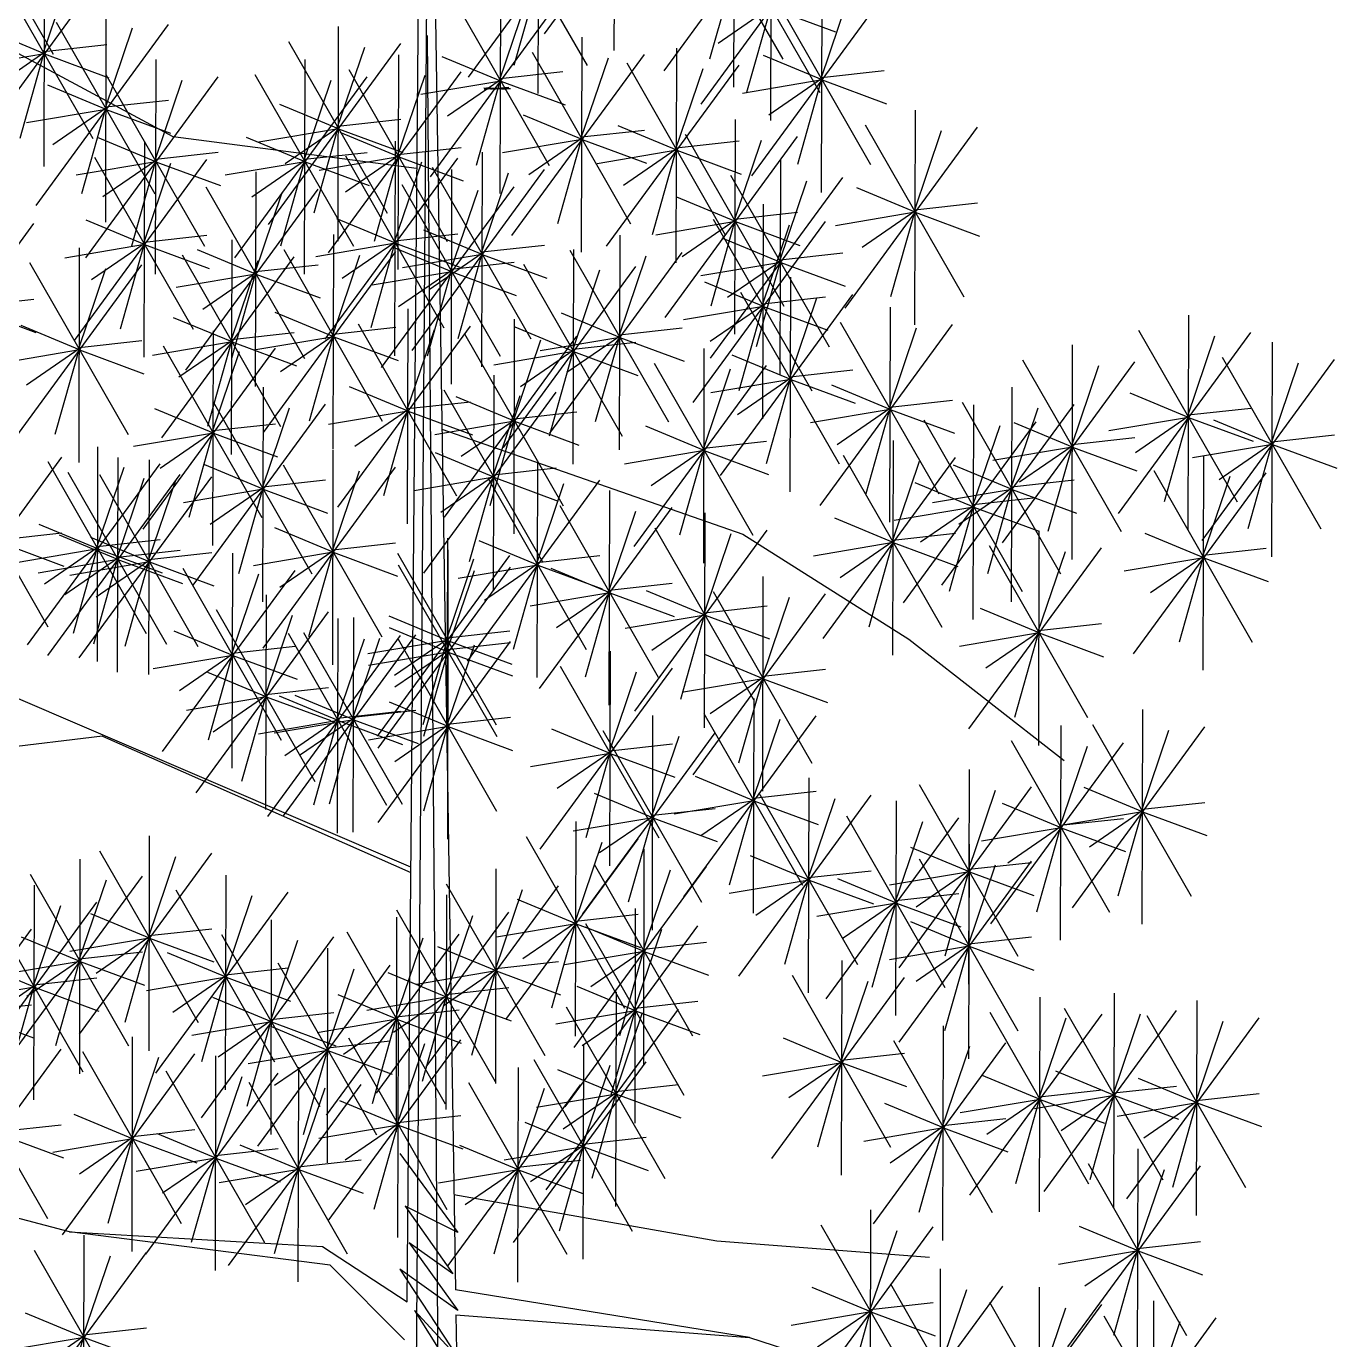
# Model space of a CAD drawing. Header units: millimetres. Extents: x 2478 to 18835, y -4183 to 1193.
# Drawn here: x 2671.3 to 2974.1, y 505.9 to 809.5 of the extents above; entities that cross this region are included whole.
import ezdxf

# ---------------------------------------------------------------- set-up
doc = ezdxf.new("R2010")
doc.units = ezdxf.units.MM
doc.layers.add('01', color=1, linetype='Continuous')

# ---------------------------------------------------------------- blocks, each defined once
blk = doc.blocks.new('Árvore22')
for p, q in [((0.1976, 10.7182), (0.1962, 10.2219)), ((0.036, 10.2602), (0.342, 10.6785)), ((0.4738, 10.633), (0.4724, 10.1366)), ((-1.3268, 10.6101), (-1.0991, 10.213)), ((0.0216, 10.6184), (0.0203, 10.1221)), ((0.3587, 10.5985), (0.5864, 10.2015)), ((-0.14, 10.1604), (0.166, 10.5787)), ((-0.0935, 10.584), (0.1342, 10.1869)), ((0.3122, 10.175), (0.6182, 10.5932)), ((0.5593, 10.5559), (0.558, 10.0596)), ((0.3977, 10.0979), (0.7038, 10.5162)), ((0.4443, 10.5215), (0.6719, 10.1244)), ((-1.12, 10.45), (-1.1213, 9.9537)), ((-1.2351, 10.4156), (-1.0074, 10.0185)), ((-1.2816, 9.992), (-0.9756, 10.4103)), ((-1.1222, 10.215), (-1.0588, 10.4024)), ((-0.066, 10.3873), (-0.0673, 9.891)), ((0.021, 10.3844), (-0.0347, 10.1869)), ((0.4731, 10.399), (0.4175, 10.2015)), ((0.6767, 10.3899), (0.6754, 9.8936)), ((-0.181, 10.3529), (0.0466, 9.9558)), ((0.5616, 10.3555), (0.7893, 9.9584)), ((-0.9774, 10.3216), (-0.9788, 9.8253)), ((-0.2275, 9.9294), (0.0785, 10.3476)), ((-0.0681, 10.1523), (-0.0048, 10.3397)), ((0.5587, 10.3219), (0.4369, 10.2382)), ((0.5587, 10.3219), (0.503, 10.1244)), ((0.5151, 9.9319), (0.8211, 10.3502)), ((0.6745, 10.1549), (0.7379, 10.3423)), ((0.56, 10.3197), (0.7086, 10.2647)), ((-1.1194, 10.2138), (-1.2547, 10.27)), ((-1.139, 9.8636), (-0.833, 10.2819)), ((-1.0925, 10.2872), (-0.8648, 9.8901)), ((-0.9796, 10.0865), (-0.9162, 10.2739)), ((-0.4407, 10.2772), (-0.442, 9.7809)), ((-0.8222, 10.0223), (-1.223, 10.2369)), ((-1.1206, 10.2196), (-0.9756, 10.2356)), ((-0.6022, 9.8192), (-0.2962, 10.2375)), ((-0.5557, 10.2428), (-0.328, 9.8457)), ((0.1223, 10.2523), (0.1209, 9.7559)), ((-1.1194, 10.2138), (-1.3036, 10.1826)), ((-1.1206, 10.216), (-1.2424, 10.1323)), ((-1.1206, 10.216), (-1.1763, 10.0185)), ((-1.1194, 10.2138), (-0.9707, 10.1588)), ((-0.8624, 10.2008), (-0.8637, 9.7045)), ((-0.5182, 10.2007), (-0.5195, 9.7044)), ((-0.4428, 10.0421), (-0.3795, 10.2295)), ((-0.3014, 10.212), (-0.3027, 9.7157)), ((-0.0653, 10.1511), (-0.2006, 10.2073)), ((-0.0393, 9.7943), (0.2667, 10.2125)), ((0.0072, 10.2178), (0.2349, 9.8207)), ((0.1201, 10.0172), (0.1835, 10.2046)), ((0.341, 10.2274), (0.3396, 9.7311)), ((0.6773, 10.1537), (0.5421, 10.2099)), ((-0.4629, 9.754), (-0.1569, 10.1723)), ((-0.4164, 10.1776), (-0.1888, 9.7805)), ((-0.0666, 10.1569), (0.0785, 10.1729)), ((0.1794, 9.7695), (0.4854, 10.1877)), ((0.2259, 10.193), (0.4536, 9.7959)), ((0.3388, 9.9924), (0.4022, 10.1798)), ((0.6761, 10.1595), (0.8211, 10.1755)), ((-0.9768, 10.0854), (-1.1121, 10.1416)), ((-1.024, 9.7428), (-0.718, 10.1611)), ((-0.9775, 10.1664), (-0.7498, 9.7693)), ((-0.8646, 9.9657), (-0.8012, 10.1531)), ((-0.6798, 9.7427), (-0.3738, 10.161)), ((-0.6332, 10.1662), (-0.4056, 9.7692)), ((-0.5204, 9.9656), (-0.457, 10.153)), ((-0.3035, 9.9769), (-0.2402, 10.1643)), ((-0.0653, 10.1511), (-0.2496, 10.12)), ((-0.0666, 10.1533), (-0.1884, 10.0697)), ((-0.0666, 10.1533), (-0.1223, 9.9558)), ((-0.0653, 10.1511), (0.0834, 10.0961)), ((0.6773, 10.1537), (0.4931, 10.1226)), ((0.6761, 10.1559), (0.5543, 10.0723)), ((0.6761, 10.1559), (0.6204, 9.9584)), ((0.6773, 10.1537), (0.826, 10.0987)), ((-0.0768, 10.1338), (-0.1045, 10.1343)), ((-0.0465, 10.1359), (-0.1036, 10.1318)), ((-0.0765, 10.1337), (-0.1036, 10.1335)), ((-0.0552, 10.1318), (-0.0977, 10.1357)), ((-0.0762, 10.1337), (-0.0881, 10.1319)), ((-0.0768, 10.1338), (-0.0424, 10.1341)), ((-0.0768, 10.1338), (-0.0515, 10.1332)), ((-0.0766, 10.1315), (-0.0764, 10.1363)), ((-0.0765, 10.1337), (-0.0661, 10.1357)), ((-0.0765, 10.1337), (-0.0538, 10.1346)), ((-0.9768, 10.0854), (-1.161, 10.0542)), ((-0.9781, 10.0876), (-1.0998, 10.0039)), ((-0.9781, 10.0876), (-1.0337, 9.8901)), ((-0.978, 10.0911), (-0.833, 10.1072)), ((-0.9768, 10.0854), (-0.8281, 10.0304)), ((-0.44, 10.0409), (-0.5753, 10.0972)), ((0.892, 10.0841), (0.8906, 9.5878)), ((-0.4413, 10.0467), (-0.2962, 10.0628)), ((0.1229, 10.016), (-0.0124, 10.0722)), ((0.4764, 10.0624), (0.4751, 9.5661)), ((0.7769, 10.0497), (1.0046, 9.6526)), ((-0.8618, 9.9646), (-0.9971, 10.0208)), ((-0.2595, 9.949), (-0.8222, 10.0223)), ((-0.5175, 9.9644), (-0.6528, 10.0206)), ((-0.44, 10.0409), (-0.6243, 10.0098)), ((-0.4413, 10.0432), (-0.5631, 9.9595)), ((-0.4413, 10.0432), (-0.497, 9.8457)), ((-0.44, 10.0409), (-0.2913, 9.986)), ((-0.3007, 9.9758), (-0.436, 10.032)), ((0.1216, 10.0183), (-0.0001, 9.9346)), ((0.1216, 10.0183), (0.066, 9.8207)), ((0.1216, 10.0218), (0.2667, 10.0378)), ((0.3416, 9.9912), (0.2063, 10.0474)), ((0.3148, 9.6044), (0.6208, 10.0227)), ((0.3613, 10.028), (0.589, 9.6309)), ((0.7304, 9.6262), (1.0364, 10.0444)), ((0.8898, 9.8491), (0.9532, 10.0365)), ((-0.8886, 10.0092), (-0.89, 9.5129)), ((-0.3091, 10.0123), (-0.3104, 9.516)), ((-0.302, 9.9815), (-0.1569, 9.9976)), ((0.1229, 10.016), (-0.0613, 9.9849)), ((0.1229, 10.016), (0.2716, 9.9611)), ((0.3416, 9.9912), (0.1574, 9.9601)), ((0.3403, 9.9934), (0.2186, 9.9098)), ((0.3403, 9.9934), (0.2847, 9.7959)), ((0.3403, 9.997), (0.4854, 10.013)), ((0.3416, 9.9912), (0.4903, 9.9362)), ((0.4742, 9.8274), (0.5376, 10.0148)), ((-1.0502, 9.5512), (-0.7442, 9.9695)), ((-0.8618, 9.9646), (-1.046, 9.9334)), ((-1.0037, 9.9748), (-0.776, 9.5777)), ((-0.863, 9.9668), (-0.9848, 9.8831)), ((-0.863, 9.9668), (-0.9187, 9.7693)), ((-0.8908, 9.7741), (-0.8274, 9.9615)), ((-0.863, 9.9703), (-0.718, 9.9864)), ((-0.8618, 9.9646), (-0.7131, 9.9096)), ((-0.5175, 9.9644), (-0.7018, 9.9333)), ((-0.5188, 9.9667), (-0.6406, 9.883)), ((-0.5188, 9.9667), (-0.5745, 9.7692)), ((-0.5188, 9.9702), (-0.3738, 9.9862)), ((-0.5175, 9.9644), (-0.3689, 9.9095)), ((-0.3007, 9.9758), (-0.485, 9.9446)), ((-0.4706, 9.5543), (-0.1646, 9.9726)), ((-0.4241, 9.9779), (-0.1964, 9.5808)), ((-0.302, 9.978), (-0.4238, 9.8943)), ((-0.302, 9.978), (-0.3577, 9.7805)), ((-0.3112, 9.7772), (-0.2479, 9.9647)), ((-0.3007, 9.9758), (-0.152, 9.9208)), ((-0.1084, 9.9866), (-0.1098, 9.4902)), ((0.581, 9.9682), (0.5796, 9.4719)), ((-0.6314, 9.9411), (-0.6328, 9.4448)), ((-0.27, 9.5286), (0.036, 9.9468)), ((-0.2235, 9.9521), (0.0042, 9.5551)), ((-0.1788, 9.9466), (-0.1801, 9.4503)), ((-0.1106, 9.7515), (-0.0472, 9.9389)), ((0.4194, 9.5103), (0.7254, 9.9285)), ((0.4659, 9.9338), (0.6936, 9.5367)), ((-0.793, 9.4831), (-0.487, 9.9014)), ((-0.7465, 9.9067), (-0.5188, 9.5096)), ((-0.3404, 9.4887), (-0.0344, 9.9069)), ((-0.2939, 9.9122), (-0.0662, 9.5151)), ((-0.181, 9.7116), (-0.1176, 9.899)), ((0.5788, 9.7332), (0.6422, 9.9206)), ((0.8926, 9.8479), (0.7573, 9.9041)), ((-0.6336, 9.706), (-0.5702, 9.8935)), ((0.4771, 9.8262), (0.3418, 9.8824)), ((0.541, 9.8665), (0.5397, 9.3702)), ((0.8913, 9.8537), (1.0364, 9.8697)), ((0.4758, 9.832), (0.6208, 9.848)), ((0.8926, 9.8479), (0.7084, 9.8168)), ((0.8913, 9.8501), (0.7696, 9.7665)), ((0.8913, 9.8501), (0.8357, 9.6526)), ((0.8926, 9.8479), (1.0413, 9.7929)), ((-1.4501, 9.4035), (-1.1441, 9.8218)), ((-0.888, 9.773), (-1.0233, 9.8292)), ((-0.3084, 9.7761), (-0.4437, 9.8323)), ((-0.1078, 9.7503), (-0.2431, 9.8065)), ((0.4771, 9.8262), (0.2928, 9.795)), ((0.4758, 9.8284), (0.354, 9.7447)), ((0.3794, 9.4085), (0.6854, 9.8268)), ((0.4758, 9.8284), (0.4201, 9.6309)), ((0.4259, 9.8321), (0.6536, 9.435)), ((0.4771, 9.8262), (0.6257, 9.7712)), ((0.5388, 9.6314), (0.6022, 9.8189)), ((-0.8893, 9.7752), (-1.011, 9.6915)), ((-0.8893, 9.7752), (-0.9449, 9.5777)), ((-0.8892, 9.7787), (-0.7442, 9.7948)), ((-0.6866, 9.7842), (-0.688, 9.2879)), ((-0.3084, 9.7761), (-0.4927, 9.7449)), ((-0.4518, 9.7965), (-0.4531, 9.3002)), ((-0.3097, 9.7783), (-0.4315, 9.6946)), ((-0.3097, 9.7783), (-0.3654, 9.5808)), ((-0.3097, 9.7818), (-0.1646, 9.7979)), ((-0.3084, 9.7761), (-0.1597, 9.7211)), ((0.2096, 9.7948), (0.2082, 9.2985)), ((0.5816, 9.732), (0.4463, 9.7882)), ((-0.888, 9.773), (-1.0722, 9.7418)), ((-1.039, 9.7658), (-1.0403, 9.2695)), ((-0.888, 9.773), (-0.7393, 9.718)), ((-0.8482, 9.3263), (-0.5422, 9.7445)), ((-0.8017, 9.7498), (-0.574, 9.3527)), ((-0.6308, 9.7049), (-0.7661, 9.7611)), ((-0.6133, 9.3385), (-0.3073, 9.7568)), ((-0.5668, 9.7621), (-0.3392, 9.365)), ((-0.4539, 9.5614), (-0.3906, 9.7489)), ((-0.1782, 9.7104), (-0.3134, 9.7666)), ((-0.1078, 9.7503), (-0.292, 9.7192)), ((-0.1091, 9.7526), (-0.2308, 9.6689)), ((-0.1091, 9.7526), (-0.1647, 9.5551)), ((-0.109, 9.7561), (0.036, 9.7721)), ((-0.1078, 9.7503), (0.0409, 9.6954)), ((0.048, 9.3369), (0.354, 9.7551)), ((0.0945, 9.7604), (0.3222, 9.3633)), ((0.1026, 9.7621), (0.1013, 9.2658)), ((0.2074, 9.5598), (0.2708, 9.7472)), ((0.5804, 9.7378), (0.7254, 9.7538)), ((-1.2005, 9.3078), (-0.8945, 9.7261)), ((-1.154, 9.7314), (-0.9264, 9.3343)), ((-1.0411, 9.5308), (-0.9778, 9.7182)), ((-0.6888, 9.5492), (-0.6254, 9.7366)), ((-0.6321, 9.7106), (-0.487, 9.7267)), ((-0.1794, 9.7162), (-0.0344, 9.7322)), ((-0.059, 9.3041), (0.247, 9.7224)), ((-0.0125, 9.7277), (0.2152, 9.3306)), ((0.1004, 9.527), (0.1638, 9.7144)), ((0.5816, 9.732), (0.3974, 9.7009)), ((0.5803, 9.7342), (0.4586, 9.6506)), ((0.5803, 9.7342), (0.5247, 9.5367)), ((0.5816, 9.732), (0.7303, 9.677)), ((-0.6308, 9.7049), (-0.815, 9.6737)), ((-0.6321, 9.7071), (-0.7538, 9.6234)), ((-0.6321, 9.7071), (-0.6877, 9.5096)), ((-0.6308, 9.7049), (-0.4821, 9.6499)), ((-0.1782, 9.7104), (-0.3624, 9.6793)), ((-0.1794, 9.7126), (-0.3012, 9.629)), ((-0.1794, 9.7126), (-0.2351, 9.5151)), ((-0.1782, 9.7104), (-0.0295, 9.6554)), ((0.5417, 9.6303), (0.4064, 9.6865)), ((0.6042, 9.6977), (0.6028, 9.2014)), ((0.4426, 9.2397), (0.7486, 9.658)), ((0.4891, 9.6633), (0.7168, 9.2662)), ((-1.2892, 9.631), (-1.1441, 9.647)), ((-1.2879, 9.6252), (-1.1392, 9.5703)), ((-0.2797, 9.6243), (-0.2811, 9.128)), ((0.5417, 9.6303), (0.3574, 9.5991)), ((0.5404, 9.6325), (0.4186, 9.5488)), ((0.5404, 9.6325), (0.4847, 9.435)), ((0.5404, 9.636), (0.6854, 9.6521)), ((0.5417, 9.6303), (0.6903, 9.5753)), ((0.602, 9.4626), (0.6654, 9.65)), ((0.8343, 9.6282), (0.8329, 9.1319)), ((-0.686, 9.548), (-0.8213, 9.6042)), ((-0.4511, 9.5603), (-0.5864, 9.6165)), ((-0.0339, 9.6009), (-0.0353, 9.1046)), ((0.2102, 9.5586), (0.0749, 9.6148)), ((0.7192, 9.5938), (0.9469, 9.1967)), ((1.5237, 9.6099), (1.5223, 9.1136)), ((-1.0383, 9.5296), (-1.1736, 9.5858)), ((-0.73, 9.5736), (-0.7313, 9.0773)), ((-0.6873, 9.5538), (-0.5422, 9.5698)), ((-0.4524, 9.5625), (-0.5742, 9.4788)), ((-0.4524, 9.5625), (-0.5081, 9.365)), ((-0.4524, 9.566), (-0.3073, 9.5821)), ((-0.4413, 9.1664), (-0.1353, 9.5846)), ((-0.3948, 9.5899), (-0.1671, 9.1928)), ((-0.2819, 9.3893), (-0.2185, 9.5767)), ((-0.149, 9.5665), (0.0787, 9.1694)), ((0.1032, 9.5258), (-0.032, 9.5821)), ((0.209, 9.5644), (0.354, 9.5804)), ((0.6727, 9.1702), (0.9787, 9.5885)), ((0.8321, 9.3931), (0.8955, 9.5805)), ((1.3621, 9.1519), (1.6681, 9.5702)), ((1.4086, 9.5755), (1.6363, 9.1784)), ((1.5215, 9.3748), (1.5849, 9.5622)), ((-1.0396, 9.5318), (-1.1614, 9.4481)), ((-1.0396, 9.5318), (-1.0953, 9.3343)), ((-1.0396, 9.5354), (-0.8945, 9.5514)), ((-0.8916, 9.1156), (-0.5856, 9.5339)), ((-0.686, 9.548), (-0.8702, 9.5169)), ((-0.845, 9.5392), (-0.6174, 9.1421)), ((-0.6873, 9.5502), (-0.809, 9.4666)), ((-0.6873, 9.5502), (-0.743, 9.3527)), ((-0.686, 9.548), (-0.5373, 9.493)), ((-0.4511, 9.5603), (-0.6354, 9.5291)), ((-0.4511, 9.5603), (-0.3024, 9.5053)), ((-0.1955, 9.143), (0.1105, 9.5612)), ((-0.0361, 9.3659), (0.0273, 9.5533)), ((0.2102, 9.5586), (0.026, 9.5275)), ((0.209, 9.5608), (0.0872, 9.4772)), ((0.102, 9.5316), (0.247, 9.5476)), ((0.209, 9.5608), (0.1533, 9.3633)), ((0.2102, 9.5586), (0.3589, 9.5036)), ((0.4044, 9.5333), (0.4031, 9.037)), ((1.2555, 9.5415), (1.2541, 9.0452)), ((1.7171, 9.5475), (1.7158, 9.0512)), ((-1.0383, 9.5296), (-1.2226, 9.4984)), ((-1.0383, 9.5296), (-0.8896, 9.4746)), ((-0.7322, 9.3386), (-0.6688, 9.526)), ((0.1032, 9.5258), (-0.081, 9.4947)), ((0.102, 9.5281), (-0.0198, 9.4444)), ((0.102, 9.5281), (0.0463, 9.3306)), ((0.1032, 9.5258), (0.2519, 9.4709)), ((0.6048, 9.4615), (0.4695, 9.5177)), ((1.0939, 9.0835), (1.3999, 9.5018)), ((1.1404, 9.5071), (1.3681, 9.11)), ((1.5556, 9.0895), (1.8616, 9.5078)), ((1.6021, 9.5131), (1.8298, 9.116)), ((-0.0815, 9.4716), (-0.0828, 8.9753)), ((0.2428, 9.0753), (0.5489, 9.4936)), ((0.2894, 9.4989), (0.517, 9.1018)), ((0.4022, 9.2982), (0.4656, 9.4856)), ((0.6035, 9.4672), (0.7486, 9.4833)), ((1.2533, 9.3064), (1.3167, 9.4939)), ((1.715, 9.3125), (1.7783, 9.4999)), ((-0.6145, 9.4438), (-0.6158, 8.9475)), ((-0.2791, 9.3881), (-0.4144, 9.4443)), ((0.6048, 9.4615), (0.4206, 9.4303)), ((0.6035, 9.4637), (0.4818, 9.38)), ((0.6035, 9.4637), (0.5479, 9.2662)), ((0.6048, 9.4615), (0.7535, 9.4065)), ((0.8349, 9.392), (0.6996, 9.4482)), ((1.1157, 9.4436), (1.1143, 8.9473)), ((-0.2431, 9.0137), (0.0629, 9.4319)), ((-0.1966, 9.4372), (0.0311, 9.0401)), ((-0.0333, 9.3647), (-0.1686, 9.4209)), ((-0.0837, 9.2366), (-0.0203, 9.424)), ((0.8336, 9.3977), (0.9787, 9.4138)), ((1.5243, 9.3736), (1.389, 9.4299)), ((-0.7293, 9.3374), (-0.8646, 9.3936)), ((-0.7761, 8.9858), (-0.4701, 9.4041)), ((-0.7296, 9.4094), (-0.5019, 9.0123)), ((-0.6167, 9.2087), (-0.5533, 9.3961)), ((-0.2791, 9.3881), (-0.4633, 9.357)), ((-0.2803, 9.3903), (-0.4021, 9.3067)), ((-0.2803, 9.3903), (-0.336, 9.1928)), ((-0.2803, 9.3939), (-0.1353, 9.4099)), ((-0.2791, 9.3881), (-0.1304, 9.3331)), ((-0.0345, 9.3705), (0.1105, 9.3865)), ((0.8349, 9.392), (0.6507, 9.3608)), ((0.8336, 9.3942), (0.7119, 9.3105)), ((0.8336, 9.3942), (0.778, 9.1967)), ((0.8349, 9.392), (0.9836, 9.337)), ((0.9541, 8.9856), (1.2601, 9.4039)), ((1.0006, 9.4092), (1.2283, 9.0121)), ((1.0272, 9.4028), (1.0259, 8.9065)), ((1.1135, 9.2086), (1.1769, 9.396)), ((1.523, 9.3794), (1.6681, 9.3954)), ((-0.7306, 9.3432), (-0.5856, 9.3592)), ((-0.0333, 9.3647), (-0.2175, 9.3336)), ((-0.0345, 9.3669), (-0.1563, 9.2833)), ((-0.0345, 9.3669), (-0.0902, 9.1694)), ((-0.0333, 9.3647), (0.1154, 9.3097)), ((0.4051, 9.297), (0.2698, 9.3533)), ((0.8656, 8.9448), (1.1716, 9.3631)), ((0.9122, 9.3683), (1.1398, 8.9713)), ((1.025, 9.1677), (1.0884, 9.3551)), ((1.2561, 9.3053), (1.1208, 9.3615)), ((1.5243, 9.3736), (1.3401, 9.3425)), ((1.523, 9.3759), (1.4013, 9.2922)), ((1.523, 9.3759), (1.4674, 9.1784)), ((1.5243, 9.3736), (1.673, 9.3187)), ((1.7178, 9.3113), (1.5825, 9.3675)), ((-0.7293, 9.3374), (-0.9136, 9.3062)), ((-0.7306, 9.3396), (-0.8524, 9.2559)), ((-0.7306, 9.3396), (-0.7863, 9.1421)), ((-0.7293, 9.3374), (-0.5807, 9.2824)), ((0.8413, 9.3206), (0.8399, 8.8243)), ((1.2549, 9.3111), (1.3999, 9.3271)), ((1.7165, 9.3171), (1.8616, 9.3331)), ((-0.9968, 9.306), (-0.9981, 8.8097)), ((-0.4529, 9.2982), (-0.4542, 8.8019)), ((-0.0809, 9.2354), (-0.2162, 9.2916)), ((0.4051, 9.297), (0.2208, 9.2659)), ((0.4038, 9.2993), (0.282, 9.2156)), ((0.4038, 9.2993), (0.3481, 9.1018)), ((0.4038, 9.3028), (0.5489, 9.3188)), ((0.4051, 9.297), (0.5537, 9.2421)), ((1.2561, 9.3053), (1.0719, 9.2741)), ((1.2548, 9.3075), (1.1331, 9.2238)), ((1.2548, 9.3075), (1.1992, 9.11)), ((1.2561, 9.3053), (1.4048, 9.2503)), ((1.7178, 9.3113), (1.5335, 9.2801)), ((1.7165, 9.3135), (1.5947, 9.2298)), ((1.7165, 9.3135), (1.6608, 9.116)), ((1.7178, 9.3113), (1.8665, 9.2563)), ((-1.3856, 8.8634), (-1.0796, 9.2816)), ((-1.3391, 9.2869), (-1.1115, 8.8898)), ((-1.1584, 8.8481), (-0.8524, 9.2663)), ((-1.1119, 9.2716), (-0.8842, 8.8745)), ((-0.9502, 9.2813), (-0.9516, 8.785)), ((-0.8775, 9.276), (-0.8788, 8.7797)), ((-0.6138, 9.2075), (-0.7491, 9.2638)), ((-0.568, 9.2638), (-0.3403, 8.8667)), ((0.0197, 9.2686), (0.0183, 8.7723)), ((0.6797, 8.8626), (0.9857, 9.2809)), ((0.7262, 9.2862), (0.9539, 8.8891)), ((0.8391, 9.0855), (0.9025, 9.2729)), ((1.1163, 9.2074), (0.981, 9.2636)), ((1.5587, 9.2856), (1.5574, 8.7893)), ((-1.1118, 8.8233), (-0.8058, 9.2416)), ((-1.0653, 9.2469), (-0.8376, 8.8498)), ((-1.0391, 8.8181), (-0.7331, 9.2363)), ((-0.999, 9.071), (-0.9356, 9.2584)), ((-0.9925, 9.2416), (-0.7649, 8.8445)), ((-0.9524, 9.0462), (-0.889, 9.2336)), ((-0.8797, 9.041), (-0.8163, 9.2284)), ((-0.6151, 9.2133), (-0.4701, 9.2294)), ((-0.6145, 8.8403), (-0.3085, 9.2585)), ((-0.4551, 9.0632), (-0.3917, 9.2506)), ((-0.0809, 9.2354), (-0.2651, 9.2043)), ((-0.0821, 9.2376), (-0.2039, 9.154)), ((-0.1419, 8.8106), (0.1641, 9.2289)), ((-0.0821, 9.2376), (-0.1378, 9.0401)), ((-0.0954, 9.2342), (0.1323, 8.8371)), ((-0.0821, 9.2412), (0.0629, 9.2572)), ((-0.0809, 9.2354), (0.0678, 9.1804)), ((1.115, 9.2132), (1.2601, 9.2292)), ((1.3972, 8.8276), (1.7032, 9.2459)), ((1.4437, 9.2512), (1.6713, 8.8541)), ((1.5565, 9.0505), (1.6199, 9.238)), ((-0.6138, 9.2075), (-0.7981, 9.1764)), ((-0.6151, 9.2098), (-0.7369, 9.1261)), ((-0.6151, 9.2098), (-0.6708, 9.0123)), ((-0.6138, 9.2075), (-0.4652, 9.1526)), ((0.0175, 9.0335), (0.0809, 9.2209)), ((0.1861, 9.2048), (0.1847, 8.7085)), ((1.0279, 9.1665), (0.8926, 9.2227)), ((1.1163, 9.2074), (0.9321, 9.1762)), ((1.115, 9.2096), (0.9933, 9.1259)), ((1.115, 9.2096), (1.0594, 9.0121)), ((1.1163, 9.2074), (1.265, 9.1524)), ((0.071, 9.1704), (0.2987, 8.7733)), ((1.0266, 9.1688), (0.9048, 9.0851)), ((1.0266, 9.1688), (0.9709, 8.9713)), ((1.0266, 9.1723), (1.1716, 9.1883)), ((0.0245, 8.7468), (0.3305, 9.1651)), ((0.1839, 8.9697), (0.2473, 9.1572)), ((0.4062, 9.1529), (0.4048, 8.6566)), ((0.8419, 9.0843), (0.7066, 9.1406)), ((1.0279, 9.1665), (0.8436, 9.1354)), ((1.0279, 9.1665), (1.1765, 9.1116)), ((-1.2247, 9.0909), (-1.0796, 9.1069)), ((-0.9962, 9.0698), (-1.1315, 9.126)), ((-0.4522, 9.062), (-0.5875, 9.1182)), ((0.2446, 8.6949), (0.5506, 9.1132)), ((0.2911, 9.1185), (0.5188, 8.7214)), ((1.1783, 9.1117), (1.177, 8.6154)), ((-1.2234, 9.0851), (-1.0747, 9.0301)), ((-0.9496, 9.0451), (-1.0849, 9.1013)), ((-0.8768, 9.0398), (-1.0121, 9.096)), ((-0.9974, 9.0756), (-0.8524, 9.0916)), ((-0.4535, 9.0678), (-0.3085, 9.0838)), ((-0.1886, 9.0946), (-0.19, 8.5983)), ((0.0203, 9.0323), (-0.115, 9.0886)), ((0.404, 8.9178), (0.4674, 9.1053)), ((0.8419, 9.0843), (0.6577, 9.0532)), ((0.8407, 9.0866), (0.7189, 9.0029)), ((0.8407, 9.0866), (0.785, 8.8891)), ((0.8407, 9.0901), (0.9857, 9.1061)), ((0.8419, 9.0843), (0.9906, 9.0294)), ((1.0632, 9.0773), (1.2909, 8.6802)), ((1.5594, 9.0494), (1.4241, 9.1056)), ((-0.9962, 9.0698), (-1.1804, 9.0387)), ((-0.9974, 9.072), (-1.1192, 8.9884)), ((-0.9509, 9.0473), (-1.0726, 8.9636)), ((-0.9974, 9.072), (-1.0531, 8.8745)), ((-0.9509, 9.0473), (-1.0065, 8.8498)), ((-0.9962, 9.0698), (-0.8475, 9.0148)), ((-0.9509, 9.0508), (-0.8058, 9.0669)), ((-0.8781, 9.0456), (-0.7331, 9.0616)), ((-0.685, 9.0596), (-0.6863, 8.5633)), ((-0.4522, 9.062), (-0.6365, 9.0309)), ((-0.4535, 9.0642), (-0.5753, 8.9806)), ((-0.4535, 9.0642), (-0.5092, 8.8667)), ((-0.4522, 9.062), (-0.3036, 9.007)), ((-0.3502, 8.6367), (-0.0442, 9.0549)), ((-0.3037, 9.0602), (-0.076, 8.6631)), ((-0.1908, 8.8596), (-0.1274, 9.047)), ((-0.1872, 9.0675), (-0.1885, 8.5712)), ((0.0191, 9.0381), (0.1641, 9.0542)), ((1.0167, 8.6538), (1.3227, 9.072)), ((1.1761, 8.8767), (1.2395, 9.0641)), ((1.5594, 9.0494), (1.3751, 9.0182)), ((1.5581, 9.0516), (1.4363, 8.9679)), ((1.5581, 9.0516), (1.5024, 8.8541)), ((1.5581, 9.0551), (1.7032, 9.0712)), ((1.5594, 9.0494), (1.7081, 8.9944)), ((-0.9496, 9.0451), (-1.1338, 9.0139)), ((-0.8768, 9.0398), (-1.0611, 9.0087)), ((-0.8781, 9.042), (-0.9999, 8.9584)), ((-0.9496, 9.0451), (-0.8009, 8.9901)), ((-0.8781, 9.042), (-0.9338, 8.8445)), ((-0.8768, 9.0398), (-0.7282, 8.9848)), ((-0.8466, 8.6017), (-0.5406, 9.0199)), ((-0.8001, 9.0252), (-0.5724, 8.6281)), ((-0.3488, 8.6096), (-0.0428, 9.0278)), ((-0.3023, 9.0331), (-0.0746, 8.636)), ((-0.1894, 8.8325), (-0.126, 9.0199)), ((0.0203, 9.0323), (-0.1639, 9.0012)), ((0.0191, 9.0346), (-0.1027, 8.9509)), ((0.0191, 9.0346), (-0.0366, 8.8371)), ((0.0203, 9.0323), (0.169, 8.9774)), ((0.1867, 8.9686), (0.0514, 9.0248)), ((-0.6872, 8.8246), (-0.6238, 9.012)), ((0.1854, 8.9744), (0.3305, 8.9904)), ((0.5407, 9.0059), (0.5393, 8.5096)), ((-0.6075, 8.964), (-0.6089, 8.4677)), ((0.1867, 8.9686), (0.0025, 8.9374)), ((0.1854, 8.9708), (0.0637, 8.8871)), ((0.1854, 8.9708), (0.1298, 8.7733)), ((0.1867, 8.9686), (0.3354, 8.9136)), ((0.4068, 8.9167), (0.2715, 8.9729)), ((0.3791, 8.548), (0.6851, 8.9662)), ((0.4256, 8.9715), (0.6533, 8.5744)), ((0.5385, 8.7709), (0.6019, 8.9583)), ((-0.7226, 8.9296), (-0.4949, 8.5325)), ((0.4056, 8.9224), (0.5506, 8.9385)), ((1.179, 8.8755), (1.0437, 8.9317)), ((-0.7691, 8.5061), (-0.4631, 8.9243)), ((-0.6097, 8.729), (-0.5463, 8.9164)), ((-0.4416, 8.9093), (-0.443, 8.413)), ((-0.4055, 8.9112), (-0.4068, 8.4149)), ((-0.188, 8.8584), (-0.3233, 8.9146)), ((-0.1873, 8.8954), (-0.1886, 8.3991)), ((0.4068, 8.9167), (0.2226, 8.8855)), ((0.4056, 8.9189), (0.2838, 8.8352)), ((0.4056, 8.9189), (0.3499, 8.7214)), ((0.4068, 8.9167), (0.5555, 8.8617)), ((1.1777, 8.8813), (1.3227, 8.8973)), ((-0.6844, 8.8234), (-0.8197, 8.8796)), ((-0.6032, 8.4513), (-0.2972, 8.8696)), ((-0.5671, 8.4532), (-0.2611, 8.8715)), ((-0.5567, 8.8749), (-0.329, 8.4778)), ((-0.5206, 8.8768), (-0.2929, 8.4797)), ((-0.1866, 8.8313), (-0.3219, 8.8875)), ((-0.1892, 8.8642), (-0.0442, 8.8802)), ((1.179, 8.8755), (0.9947, 8.8444)), ((1.1777, 8.8777), (1.0559, 8.7941)), ((1.1777, 8.8777), (1.122, 8.6802)), ((1.179, 8.8755), (1.3276, 8.8205)), ((-0.6856, 8.8292), (-0.5406, 8.8452)), ((-0.4438, 8.6743), (-0.3804, 8.8617)), ((-0.4077, 8.6761), (-0.3443, 8.8635)), ((-0.188, 8.8584), (-0.3722, 8.8273)), ((-0.3488, 8.4375), (-0.0428, 8.8557)), ((-0.1893, 8.8606), (-0.311, 8.777)), ((-0.3023, 8.861), (-0.0747, 8.4639)), ((-0.1893, 8.8606), (-0.2449, 8.6631)), ((-0.1895, 8.6604), (-0.1261, 8.8478)), ((-0.188, 8.8584), (-0.0393, 8.8034)), ((-0.1878, 8.8371), (-0.0428, 8.8531)), ((-0.6844, 8.8234), (-0.8686, 8.7923)), ((-0.6856, 8.8256), (-0.8074, 8.742)), ((-0.6856, 8.8256), (-0.7413, 8.6281)), ((-0.6844, 8.8234), (-0.5357, 8.7684)), ((-0.1866, 8.8313), (-0.3708, 8.8002)), ((-0.1878, 8.8335), (-0.3096, 8.7499)), ((-0.1878, 8.8335), (-0.2435, 8.636)), ((-0.1866, 8.8313), (-0.0379, 8.7763)), ((0.1874, 8.8335), (0.186, 8.3372)), ((0.5413, 8.7697), (0.406, 8.8259)), ((-0.6069, 8.7278), (-0.7422, 8.784)), ((0.0258, 8.3755), (0.3318, 8.7938)), ((0.0723, 8.7991), (0.3, 8.402)), ((0.1852, 8.5984), (0.2486, 8.7858)), ((0.5401, 8.7755), (0.6851, 8.7915)), ((-0.6082, 8.7336), (-0.4631, 8.7496)), ((0.5413, 8.7697), (0.3571, 8.7386)), ((0.5401, 8.7719), (0.4183, 8.6883)), ((0.5401, 8.7719), (0.4844, 8.5744)), ((0.5413, 8.7697), (0.69, 8.7147)), ((-0.6069, 8.7278), (-0.7912, 8.6967)), ((-0.6082, 8.7301), (-0.7299, 8.6464)), ((-0.6082, 8.7301), (-0.6639, 8.5325)), ((-0.6069, 8.7278), (-0.4582, 8.6729)), ((-0.441, 8.6731), (-0.5763, 8.7293)), ((-0.4048, 8.675), (-0.5401, 8.7312)), ((-0.1866, 8.6592), (-0.3219, 8.7154)), ((0.5192, 8.724), (0.5178, 8.2277)), ((-0.4423, 8.6789), (-0.2972, 8.6949)), ((-0.4061, 8.6807), (-0.2611, 8.6968)), ((0.2857, 8.6846), (0.2844, 8.1883)), ((0.3576, 8.266), (0.6636, 8.6843)), ((0.4041, 8.6896), (0.6318, 8.2925)), ((1.4173, 8.6985), (1.416, 8.2022)), ((-0.441, 8.6731), (-0.6252, 8.6419)), ((-0.4048, 8.675), (-0.5891, 8.6438)), ((-0.4423, 8.6753), (-0.564, 8.5916)), ((-0.4061, 8.6772), (-0.5279, 8.5935)), ((-0.4423, 8.6753), (-0.4979, 8.4778)), ((-0.4061, 8.6772), (-0.4618, 8.4797)), ((-0.441, 8.6731), (-0.2923, 8.6181)), ((-0.4048, 8.675), (-0.2562, 8.62)), ((-0.1866, 8.6592), (-0.3709, 8.6281)), ((-0.1879, 8.6614), (-0.3097, 8.5778)), ((-0.1879, 8.6614), (-0.2436, 8.4639)), ((-0.1879, 8.665), (-0.0428, 8.681)), ((-0.1866, 8.6592), (-0.0379, 8.6042)), ((0.188, 8.5972), (0.0527, 8.6535)), ((0.517, 8.4889), (0.5804, 8.6764)), ((1.229, 8.6615), (1.2277, 8.1652)), ((1.2557, 8.2405), (1.5617, 8.6588)), ((1.3022, 8.6641), (1.5299, 8.267)), ((0.1241, 8.2267), (0.4302, 8.6449)), ((0.1707, 8.6502), (0.3983, 8.2531)), ((0.2835, 8.4496), (0.3469, 8.637)), ((1.0674, 8.2035), (1.3734, 8.6218)), ((1.1139, 8.627), (1.3416, 8.23)), ((1.4151, 8.4634), (1.4785, 8.6508)), ((0.188, 8.5972), (0.0038, 8.5661)), ((0.1867, 8.5995), (0.065, 8.5158)), ((0.1867, 8.5995), (0.1311, 8.402)), ((0.1867, 8.603), (0.3318, 8.6191)), ((0.188, 8.5972), (0.3367, 8.5423)), ((1.2268, 8.4264), (1.2902, 8.6138)), ((0.5198, 8.4878), (0.3845, 8.544)), ((0.6465, 8.5404), (0.6452, 8.0441)), ((1.0169, 8.5598), (1.0156, 8.0635)), ((0.2864, 8.4484), (0.1511, 8.5046)), ((0.485, 8.0825), (0.791, 8.5007)), ((0.5186, 8.4935), (0.6636, 8.5096)), ((0.5315, 8.506), (0.7591, 8.1089)), ((0.8553, 8.1018), (1.1613, 8.5201)), ((0.9019, 8.5254), (1.1295, 8.1283)), ((1.0147, 8.3247), (1.0781, 8.5121)), ((1.418, 8.4622), (1.2827, 8.5185)), ((0.2851, 8.4542), (0.4302, 8.4702)), ((0.5198, 8.4878), (0.3356, 8.4566)), ((0.5186, 8.49), (0.3968, 8.4063)), ((0.5186, 8.49), (0.4629, 8.2925)), ((0.5198, 8.4878), (0.6685, 8.4328)), ((0.6444, 8.3054), (0.7077, 8.4928)), ((0.8486, 8.4876), (0.8472, 7.9913)), ((1.2297, 8.4252), (1.0944, 8.4814)), ((1.4167, 8.468), (1.5617, 8.484)), ((0.2864, 8.4484), (0.1021, 8.4173)), ((0.1083, 8.4398), (0.107, 7.9435)), ((0.2851, 8.4506), (0.1633, 8.367)), ((0.2851, 8.4506), (0.2294, 8.2531)), ((0.2864, 8.4484), (0.435, 8.3934)), ((0.687, 8.0296), (0.993, 8.4479)), ((0.7335, 8.4532), (0.9612, 8.0561)), ((0.8464, 8.2525), (0.9098, 8.4399)), ((1.2284, 8.431), (1.3734, 8.447)), ((1.418, 8.4622), (1.2337, 8.4311)), ((1.4167, 8.4645), (1.2949, 8.3808)), ((1.4167, 8.4645), (1.361, 8.267)), ((1.418, 8.4622), (1.5666, 8.4073)), ((1.2297, 8.4252), (1.0454, 8.3941)), ((1.2284, 8.4275), (1.1066, 8.3438)), ((1.2284, 8.4275), (1.1727, 8.23)), ((1.2297, 8.4252), (1.3783, 8.3703)), ((-0.8773, 8.4064), (-0.8787, 7.9101)), ((-0.0533, 7.9819), (0.2527, 8.4001)), ((-0.0068, 8.4054), (0.2209, 8.0083)), ((0.1061, 8.2048), (0.1695, 8.3922)), ((1.0176, 8.3236), (0.8823, 8.3798)), ((1.0169, 8.3877), (1.0155, 7.8914)), ((-1.0389, 7.9485), (-0.7329, 8.3667)), ((-1.0376, 8.3528), (-1.0389, 7.8565)), ((-0.9924, 8.372), (-0.7647, 7.9749)), ((-0.8795, 8.1714), (-0.8161, 8.3588)), ((0.2656, 8.3756), (0.2643, 7.8793)), ((0.6472, 8.3042), (0.5119, 8.3604)), ((0.8553, 7.9297), (1.1613, 8.348)), ((0.9018, 8.3533), (1.1295, 7.9562)), ((-1.1526, 8.3184), (-0.925, 7.9213)), ((-0.0762, 8.3306), (-0.0776, 7.8342)), ((0.1041, 7.9176), (0.4101, 8.3359)), ((0.1506, 8.3412), (0.3782, 7.9441)), ((0.2635, 8.1405), (0.3268, 8.3279)), ((0.6459, 8.31), (0.791, 8.326)), ((1.0176, 8.3236), (0.8333, 8.2924)), ((1.0163, 8.3258), (0.8945, 8.2421)), ((1.0163, 8.3258), (0.9606, 8.1283)), ((1.0147, 8.1526), (1.0781, 8.34)), ((1.0163, 8.3293), (1.1613, 8.3454)), ((1.0176, 8.3236), (1.1662, 8.2686)), ((-1.1992, 7.8948), (-0.8931, 8.3131)), ((-1.1432, 8.2929), (-1.1445, 7.7966)), ((-1.0398, 8.1177), (-0.9764, 8.3051)), ((-0.7005, 8.316), (-0.7018, 7.8197)), ((-0.2378, 7.8726), (0.0682, 8.2908)), ((-0.1913, 8.2961), (0.0364, 7.899)), ((0.6472, 8.3042), (0.4629, 8.2731)), ((0.6459, 8.3064), (0.5241, 8.2228)), ((0.6459, 8.3064), (0.5902, 8.1089)), ((0.6472, 8.3042), (0.7959, 8.2492)), ((0.8492, 8.2514), (0.7139, 8.3076)), ((-1.2582, 8.2585), (-1.0305, 7.8614)), ((-0.8621, 7.8581), (-0.5561, 8.2763)), ((-0.8156, 8.2816), (-0.5879, 7.8845)), ((-0.7027, 8.081), (-0.6393, 8.2684)), ((-0.1908, 8.2702), (-0.1922, 7.7739)), ((-0.0784, 8.0955), (-0.015, 8.2829)), ((0.1089, 8.2036), (-0.0264, 8.2598)), ((0.848, 8.2571), (0.993, 8.2732)), ((-1.3047, 7.8349), (-0.9987, 8.2532)), ((-1.1453, 8.0579), (-1.082, 8.2453)), ((-0.3524, 7.8122), (-0.0464, 8.2305)), ((-0.3059, 8.2358), (-0.0782, 7.8387)), ((0.2456, 8.2387), (0.2443, 7.7424)), ((0.8492, 8.2514), (0.665, 8.2202)), ((0.848, 8.2536), (0.7262, 8.1699)), ((0.848, 8.2536), (0.7923, 8.0561)), ((0.8492, 8.2514), (0.9979, 8.1964)), ((-0.8767, 8.1702), (-1.012, 8.2264)), ((-0.5955, 8.2128), (-0.5968, 7.7165)), ((-0.3059, 8.2189), (-0.3072, 7.7226)), ((-0.193, 8.0352), (-0.1296, 8.2226)), ((0.1089, 8.2036), (-0.0753, 8.1725)), ((0.1077, 8.2058), (-0.0141, 8.1222)), ((0.1077, 8.2058), (0.052, 8.0083)), ((0.084, 7.7807), (0.3901, 8.199)), ((0.1077, 8.2094), (0.2527, 8.2254)), ((0.1089, 8.2036), (0.2576, 8.1486)), ((0.1306, 8.2043), (0.3582, 7.8072)), ((1.0175, 8.1514), (0.8822, 8.2077)), ((-1.4555, 7.7727), (-1.1495, 8.191)), ((-1.0369, 8.1165), (-1.1722, 8.1728)), ((-0.8767, 8.1702), (-1.0609, 8.1391)), ((-0.878, 8.1724), (-0.9997, 8.0888)), ((-0.878, 8.1724), (-0.9336, 7.9749)), ((-0.878, 8.176), (-0.7329, 8.192)), ((-0.8767, 8.1702), (-0.728, 8.1152)), ((-0.757, 7.7549), (-0.451, 8.1731)), ((-0.7105, 8.1784), (-0.4829, 7.7813)), ((-0.4675, 7.7609), (-0.1615, 8.1792)), ((-0.421, 8.1845), (-0.1933, 7.7874)), ((-0.3081, 7.9838), (-0.2447, 8.1713)), ((0.2663, 8.1394), (0.131, 8.1956)), ((0.2434, 8.0036), (0.3068, 8.191)), ((1.0162, 8.1572), (1.1613, 8.1733)), ((-1.0382, 8.1223), (-0.8931, 8.1384)), ((-0.6998, 8.0798), (-0.8351, 8.136)), ((-0.5976, 7.9778), (-0.5343, 8.1652)), ((-0.4652, 8.1472), (-0.4665, 7.6509)), ((-0.0756, 8.0943), (-0.2109, 8.1505)), ((0.2663, 8.1394), (0.082, 8.1082)), ((0.265, 8.1416), (0.1432, 8.0579)), ((0.265, 8.1416), (0.2093, 7.9441)), ((0.265, 8.1451), (0.4101, 8.1612)), ((0.2663, 8.1394), (0.415, 8.0844)), ((1.0175, 8.1514), (0.8333, 8.1203)), ((1.0162, 8.1537), (0.8945, 8.07)), ((1.0162, 8.1537), (0.9605, 7.9562)), ((1.0175, 8.1514), (1.1662, 8.0965)), ((-1.1425, 8.0567), (-1.2778, 8.1129)), ((-1.0369, 8.1165), (-1.2212, 8.0854)), ((-1.0382, 8.1188), (-1.16, 8.0351)), ((-1.0382, 8.1188), (-1.0939, 7.9213)), ((-1.0369, 8.1165), (-0.8883, 8.0616)), ((-0.6268, 7.6892), (-0.3208, 8.1075)), ((-0.5803, 8.1128), (-0.3526, 7.7157)), ((-0.0768, 8.1001), (0.0682, 8.1161)), ((0.7229, 8.1187), (0.7216, 7.6224)), ((-1.1438, 8.0625), (-0.9987, 8.0785)), ((-0.6998, 8.0798), (-0.8841, 8.0487)), ((-0.7011, 8.082), (-0.8229, 7.9984)), ((-0.7011, 8.082), (-0.7568, 7.8845)), ((-0.7011, 8.0856), (-0.5561, 8.1016)), ((-0.6998, 8.0798), (-0.5512, 8.0248)), ((-0.4674, 7.9121), (-0.404, 8.0995)), ((-0.1902, 8.034), (-0.3255, 8.0902)), ((-0.0756, 8.0943), (-0.2598, 8.0632)), ((-0.0769, 8.0966), (-0.1986, 8.0129)), ((-0.0769, 8.0966), (-0.1325, 7.899)), ((-0.0756, 8.0943), (0.0731, 8.0394)), ((0.5614, 7.6607), (0.8674, 8.079)), ((0.6079, 8.0843), (0.8355, 7.6872)), ((-1.1425, 8.0567), (-1.3268, 8.0255)), ((-1.1438, 8.0589), (-1.2656, 7.9752)), ((-1.1438, 8.0589), (-1.1995, 7.8614)), ((-1.1425, 8.0567), (-0.9938, 8.0017)), ((-0.1915, 8.0398), (-0.0464, 8.0558)), ((0.2463, 8.0024), (0.111, 8.0587)), ((0.2013, 8.0461), (0.2, 7.5498)), ((0.7207, 7.8836), (0.7841, 8.071)), ((-1.2945, 8.0002), (-1.1495, 8.0163)), ((-0.5948, 7.9766), (-0.7301, 8.0328)), ((-0.3053, 7.9827), (-0.4406, 8.0389)), ((-0.1902, 8.034), (-0.3744, 8.0028)), ((-0.1915, 8.0362), (-0.3132, 7.9525)), ((-0.1915, 8.0362), (-0.2471, 7.8387)), ((-0.1902, 8.034), (-0.0415, 7.979)), ((0.245, 8.0082), (0.3901, 8.0242)), ((1.1803, 8.0339), (1.1789, 7.5376)), ((1.3519, 8.0429), (1.3506, 7.5465)), ((1.543, 8.0257), (1.5417, 7.5294)), ((-1.2932, 7.9944), (-1.1446, 7.9395)), ((-0.5961, 7.9824), (-0.451, 7.9984)), ((-0.3065, 7.9849), (-0.4283, 7.9012)), ((-0.3065, 7.9849), (-0.3622, 7.7874)), ((-0.3065, 7.9884), (-0.1615, 8.0045)), ((0.0398, 7.5882), (0.3458, 8.0064)), ((0.2463, 8.0024), (0.062, 7.9713)), ((0.0863, 8.0117), (0.3139, 7.6146)), ((0.245, 8.0047), (0.1232, 7.921)), ((0.245, 8.0047), (0.1893, 7.8072)), ((0.1992, 7.8111), (0.2625, 7.9985)), ((0.2463, 8.0024), (0.3949, 7.9475)), ((1.0187, 7.5759), (1.3247, 7.9942)), ((1.0652, 7.9995), (1.2929, 7.6024)), ((1.1781, 7.7988), (1.2415, 7.9862)), ((1.1903, 7.5849), (1.4964, 8.0031)), ((1.2369, 8.0084), (1.4645, 7.6114)), ((1.3497, 7.8078), (1.4131, 7.9952)), ((1.3815, 7.5677), (1.6875, 7.986)), ((1.428, 7.9913), (1.6557, 7.5942)), ((-0.5948, 7.9766), (-0.7791, 7.9455)), ((-0.5961, 7.9788), (-0.7179, 7.8952)), ((-0.5961, 7.9788), (-0.6518, 7.7813)), ((-0.4646, 7.9109), (-0.5999, 7.9672)), ((-0.5948, 7.9766), (-0.4461, 7.9216)), ((-0.3053, 7.9827), (-0.4895, 7.9515)), ((-0.3053, 7.9827), (-0.1566, 7.9277)), ((-0.3022, 7.9745), (-0.3035, 7.4782)), ((0.9573, 7.9679), (0.9559, 7.4716)), ((1.5409, 7.7906), (1.6042, 7.978)), ((-0.9165, 7.9424), (-0.9178, 7.4461)), ((-0.4658, 7.9167), (-0.3208, 7.9327)), ((-0.4638, 7.5165), (-0.1578, 7.9348)), ((-0.3044, 7.7395), (-0.241, 7.9269)), ((0.1262, 7.9244), (0.1248, 7.4281)), ((0.7236, 7.8824), (0.5883, 7.9387)), ((0.7957, 7.5099), (1.1017, 7.9282)), ((0.8422, 7.9335), (1.0699, 7.5364)), ((-1.3866, 7.4955), (-1.0806, 7.9138)), ((-1.3401, 7.9191), (-1.1124, 7.522)), ((-1.0781, 7.4844), (-0.7721, 7.9027)), ((-1.0315, 7.908), (-0.8039, 7.5109)), ((-0.9187, 7.7074), (-0.8553, 7.8948)), ((-0.724, 7.8981), (-0.7253, 7.4018)), ((-0.4646, 7.9109), (-0.6488, 7.8798)), ((-0.4658, 7.9132), (-0.5876, 7.8295)), ((-0.4658, 7.9132), (-0.5215, 7.7157)), ((-0.4646, 7.9109), (-0.3159, 7.856)), ((0.7223, 7.8882), (0.8674, 7.9043)), ((0.9551, 7.7328), (1.0185, 7.9202)), ((-0.839, 7.8637), (-0.6113, 7.4666)), ((-0.5324, 7.8719), (-0.5337, 7.3756)), ((-0.0354, 7.4665), (0.2706, 7.8847)), ((-0.025, 7.8713), (-0.0264, 7.3749)), ((0.0111, 7.89), (0.2388, 7.4929)), ((0.202, 7.8099), (0.0667, 7.8661)), ((0.124, 7.6894), (0.1874, 7.8768)), ((0.7236, 7.8824), (0.5393, 7.8513)), ((0.7223, 7.8847), (0.6005, 7.801)), ((0.7223, 7.8847), (0.6666, 7.6872)), ((0.7236, 7.8824), (0.8723, 7.8275)), ((1.3526, 7.8066), (1.2173, 7.8628)), ((-0.8855, 7.4402), (-0.5795, 7.8584)), ((-0.7261, 7.6631), (-0.6628, 7.8505)), ((-0.6939, 7.4139), (-0.3879, 7.8322)), ((-0.6474, 7.8375), (-0.4197, 7.4404)), ((-0.1401, 7.8368), (0.0876, 7.4397)), ((1.1809, 7.7976), (1.0456, 7.8539)), ((1.5437, 7.7894), (1.4084, 7.8457)), ((-0.5345, 7.6369), (-0.4712, 7.8243)), ((-0.1866, 7.4133), (0.1194, 7.8315)), ((-0.0272, 7.6362), (0.0362, 7.8236)), ((0.202, 7.8099), (0.0177, 7.7788)), ((0.2007, 7.8121), (0.0789, 7.7285)), ((0.2007, 7.8121), (0.145, 7.6146)), ((0.2007, 7.8157), (0.3458, 7.8317)), ((0.202, 7.8099), (0.3507, 7.7549)), ((1.3526, 7.8066), (1.1683, 7.7755)), ((1.1797, 7.8034), (1.3247, 7.8195)), ((1.3513, 7.8089), (1.2295, 7.7252)), ((1.3513, 7.8089), (1.2956, 7.6114)), ((1.3513, 7.8124), (1.4964, 7.8284)), ((1.3526, 7.8066), (1.5012, 7.7517)), ((1.5424, 7.7952), (1.6875, 7.8112)), ((-0.3015, 7.7383), (-0.4368, 7.7945)), ((0.9579, 7.7316), (0.8226, 7.7879)), ((1.1809, 7.7976), (0.9967, 7.7665)), ((1.1796, 7.7999), (1.0579, 7.7162)), ((1.1796, 7.7999), (1.124, 7.6024)), ((1.1809, 7.7976), (1.3296, 7.7427)), ((1.5437, 7.7894), (1.3594, 7.7583)), ((1.5424, 7.7917), (1.4206, 7.708)), ((1.5424, 7.7917), (1.4867, 7.5942)), ((1.5437, 7.7894), (1.6924, 7.7345)), ((-0.9158, 7.7062), (-1.0511, 7.7624)), ((-0.3028, 7.7441), (-0.1578, 7.7601)), ((0.1268, 7.6882), (-0.0085, 7.7444)), ((0.9566, 7.7374), (1.1017, 7.7535)), ((-1.2257, 7.723), (-1.0806, 7.739)), ((-1.2244, 7.7172), (-1.0757, 7.6623)), ((-0.9171, 7.712), (-0.7721, 7.728)), ((-0.7233, 7.6619), (-0.8586, 7.7181)), ((-0.3015, 7.7383), (-0.4858, 7.7072)), ((-0.3028, 7.7405), (-0.4246, 7.6569)), ((-0.3028, 7.7405), (-0.3585, 7.543)), ((-0.3015, 7.7383), (-0.1529, 7.6833)), ((0.9579, 7.7316), (0.7737, 7.7005)), ((0.9566, 7.7339), (0.8349, 7.6502)), ((0.9566, 7.7339), (0.901, 7.5364)), ((0.9579, 7.7316), (1.1066, 7.6767)), ((-0.9158, 7.7062), (-1.1001, 7.675)), ((-0.9171, 7.7084), (-1.0389, 7.6247)), ((-0.9171, 7.7084), (-0.9728, 7.5109)), ((-0.9158, 7.7062), (-0.7672, 7.6512)), ((-0.7246, 7.6677), (-0.5795, 7.6837)), ((-0.5317, 7.6357), (-0.667, 7.6919)), ((-0.0244, 7.635), (-0.1597, 7.6912)), ((0.1268, 7.6882), (-0.0574, 7.6571)), ((0.1255, 7.6904), (0.0038, 7.6068)), ((0.1255, 7.6904), (0.0699, 7.4929)), ((0.1255, 7.694), (0.2706, 7.71)), ((0.1268, 7.6882), (0.2755, 7.6332)), ((1.4069, 7.6834), (1.4056, 7.1871)), ((-0.7233, 7.6619), (-0.9076, 7.6308)), ((-0.7246, 7.6641), (-0.8464, 7.5805)), ((-0.7246, 7.6641), (-0.7803, 7.4666)), ((-0.7233, 7.6619), (-0.5746, 7.6069)), ((-0.533, 7.6415), (-0.3879, 7.6575)), ((-0.0257, 7.6408), (0.1194, 7.6568)), ((-0.5317, 7.6357), (-0.716, 7.6045)), ((-0.533, 7.6379), (-0.6548, 7.5542)), ((-0.533, 7.6379), (-0.5887, 7.4404)), ((-0.5317, 7.6357), (-0.383, 7.5807)), ((-0.0244, 7.635), (-0.2087, 7.6039)), ((-0.0257, 7.6373), (-0.1475, 7.5536)), ((-0.0257, 7.6373), (-0.0814, 7.4397)), ((-0.0244, 7.635), (0.1243, 7.5801)), ((1.2454, 7.2254), (1.5514, 7.6437)), ((1.2919, 7.649), (1.5195, 7.2519)), ((1.4048, 7.4483), (1.4681, 7.6357)), ((0.7893, 7.5424), (0.7879, 7.0461)), ((0.6277, 7.0844), (0.9337, 7.5027)), ((0.6742, 7.508), (0.9019, 7.1109)), ((1.4076, 7.4472), (1.2723, 7.5034)), ((-1.0284, 7.4837), (-1.0297, 6.9873)), ((0.7871, 7.3074), (0.8505, 7.4948)), ((1.4063, 7.4529), (1.5514, 7.469)), ((-1.19, 7.0257), (-0.884, 7.4439)), ((-1.1434, 7.4492), (-0.9158, 7.0521)), ((1.4076, 7.4472), (1.2233, 7.416)), ((1.4063, 7.4494), (1.2845, 7.3657)), ((1.4063, 7.4494), (1.3506, 7.2519)), ((1.4076, 7.4472), (1.5563, 7.3922)), ((-1.0306, 7.2486), (-0.9672, 7.436)), ((0.9504, 7.4059), (0.9491, 6.9096)), ((0.7899, 7.3062), (0.6546, 7.3624)), ((0.7888, 6.9479), (1.0948, 7.3662)), ((0.8353, 7.3715), (1.063, 6.9744)), ((0.9482, 7.1708), (1.0116, 7.3582)), ((1.1791, 7.3635), (1.1777, 6.8672)), ((0.7887, 7.312), (0.9337, 7.328)), ((1.0175, 6.9055), (1.3235, 7.3238)), ((1.064, 7.3291), (1.2917, 6.932)), ((1.1769, 7.1284), (1.2403, 7.3159)), ((1.4434, 7.332), (1.4421, 6.8357)), ((-1.0277, 7.2474), (-1.163, 7.3036)), ((0.7899, 7.3062), (0.6057, 7.275)), ((0.7886, 7.3084), (0.6669, 7.2247)), ((0.7886, 7.3084), (0.733, 7.1109)), ((0.7899, 7.3062), (0.9386, 7.2512)), ((1.2818, 6.874), (1.5879, 7.2923)), ((1.3284, 7.2976), (1.556, 6.9005)), ((-1.029, 7.2532), (-0.884, 7.2692)), ((1.4412, 7.097), (1.5046, 7.2844)), ((-1.0277, 7.2474), (-1.212, 7.2163)), ((-1.029, 7.2497), (-1.1508, 7.166)), ((-1.029, 7.2497), (-1.0847, 7.0521)), ((-1.0277, 7.2474), (-0.8791, 7.1925))]:
    blk.add_line(p, q)
at = {"layer": '01'}
for p, q in [((-0.2818, 7.33), (-0.2415, 11.9096)), ((-0.2415, 11.9096), (-0.1698, 7.3572)), ((-0.235, 10.5605), (-0.3161, 0)), ((-0.235, 10.2561), (-0.1538, 0)), ((-0.2011, 9.3465), (0.4939, 9.1037)), ((0.4939, 9.1037), (0.878, 8.8611)), ((0.878, 8.8611), (1.2369, 8.5809)), ((-0.2729, 8.3345), (-1.3562, 8.7987)), ((-0.9854, 8.6369), (-1.5074, 8.5734)), ((-0.9854, 8.6369), (-0.273, 8.3222)), ((-0.4173, 7.9401), (-0.1896, 7.543)), ((-1.0614, 7.4916), (-1.842, 7.6953)), ((-0.2986, 7.6724), (-0.164, 7.4897)), ((0.4344, 7.4701), (-0.1733, 7.5773)), ((-0.2864, 7.5506), (-0.1762, 7.3944)), ((-0.164, 7.4897), (-0.2864, 7.5506)), ((-1.0614, 7.4916), (-0.4773, 7.4579)), ((-0.4595, 7.4143), (-1.0614, 7.4916)), ((0.9255, 7.4323), (0.4344, 7.4701)), ((-0.4773, 7.4579), (-0.2818, 7.33)), ((-0.2766, 7.4659), (-0.164, 7.3097)), ((-0.1762, 7.3944), (-0.2766, 7.4659)), ((-0.2874, 7.2421), (-0.4595, 7.4143)), ((-0.2986, 7.405), (-0.164, 7.2011)), ((-0.164, 7.3097), (-0.2986, 7.405)), ((0.5094, 7.2475), (-0.1698, 7.3572)), ((-0.2644, 7.3097), (-0.164, 7.1508)), ((-0.164, 7.2011), (-0.2644, 7.3097)), ((-0.1689, 7.2993), (-0.1587, 6.6547)), ((-0.1689, 7.2993), (0.5094, 7.2475)), ((0.5094, 7.2475), (1.3295, 6.9824))]:
    blk.add_line(p, q, dxfattribs=at)

msp = doc.modelspace()

# ---------------------------------------------------------------- block references
at = {"color": 1, "xscale": 100, "yscale": 100}
msp.add_blockref('Árvore22', (2787.5, -218.29), dxfattribs=at)

doc.saveas('drawing.dxf')
